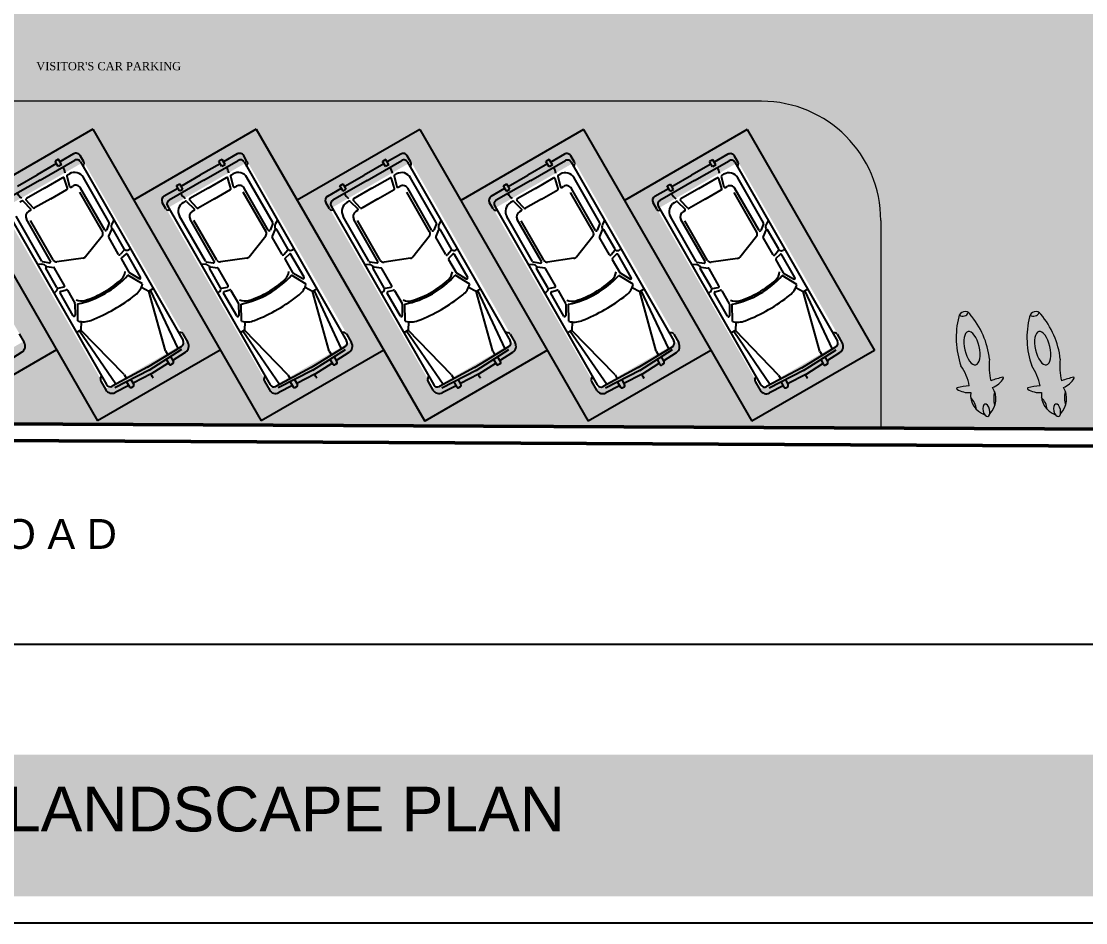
# Model space of a CAD drawing. Header units: millimetres. Extents: x 1521 to 3683, y 1649 to 3322.
# Drawn here: x 1548.74 to 1566.59, y 1649.44 to 1664.55 of the extents above; entities that cross this region are included whole.
import ezdxf

# ---------------------------------------------------------------- set-up
doc = ezdxf.new("R2010")
doc.units = ezdxf.units.MM
doc.header["$LTSCALE"] = 0.1
doc.layers.add('FUR', color=4, linetype='Continuous')
doc.layers.add('road', color=8, linetype='Continuous')
doc.layers.add('hach', color=8, linetype='Continuous', lineweight=0)
doc.layers.add('WALL', color=7, linetype='Continuous', lineweight=50)
doc.styles.add('ATTR', font='romans.shx', dxfattribs={"width": 0.8, "height": 2.52})
doc.styles.add('WORKING', font='ARIALN.TTF')

# ---------------------------------------------------------------- blocks, each defined once
blk = doc.blocks.new('A$C1FE45C3E')
at = {"color": 0}
blk.add_line((0, -44.55), (63.075, -44.55), dxfattribs=at)

msp = doc.modelspace()

# ---------------------------------------------------------------- hatches: boundary and pattern name
at = {"lineweight": 0}
h = msp.add_hatch(dxfattribs=at)
h.set_pattern_fill('AR-HBONE', color=9, scale=0.002457, style=0)
h.set_pattern_definition([(45, (-672.83713, -128.37974), (0, 0.35305153), [0.748935395, -0.24964513]), (135, (-672.6606, -128.20322), (0, 0.35305153), [0.748935395, -0.24964513])])
h.paths.add_polyline_path([(1559.3964, 1661.4029), (1560.7604, 1662.1904), (1562.4979, 1659.181), (1561.1339, 1658.3935)])
h.paths.add_polyline_path([(1558.017, 1662.1922), (1559.7545, 1659.1828), (1558.3905, 1658.3953), (1556.653, 1661.4047)])
h.paths.add_polyline_path([(1553.9095, 1661.4065), (1555.2735, 1662.194), (1557.011, 1659.1846), (1555.647, 1658.3971)])
h.paths.add_polyline_path([(1552.9036, 1658.3989), (1551.1661, 1661.4083), (1552.53, 1662.1958), (1554.2675, 1659.1864)])
h.paths.add_polyline_path([(1548.4195, 1661.4083), (1549.7835, 1662.1958), (1551.521, 1659.1864), (1550.157, 1658.3989)])
h.paths.add_polyline_path([(1545.676, 1661.4101), (1547.04, 1662.1976), (1548.7775, 1659.1882), (1547.4135, 1658.4007)])
h.paths.add_polyline_path([(1542.9326, 1661.4119), (1544.2966, 1662.1994), (1546.0341, 1659.19), (1544.6701, 1658.4025)])
h.paths.add_polyline_path([(1540.1891, 1661.4137), (1541.5531, 1662.2012), (1543.2906, 1659.1918), (1541.9266, 1658.4043)])
h.paths.add_polyline_path([(1537.0209, 1665.4837), (1537.0209, 1665.6859), (1537.0186, 1665.6859), (1537.0107, 1659.5315), (1537.9917, 1658.4874), (1539.2744, 1657.849), (1575.1792, 1657.6751), (1575.1792, 1664.8138), (1565.9533, 1664.8138), (1565.9533, 1667.4317), (1539.5809, 1667.4317), (1539.5809, 1665.4837)])
at = {"lineweight": 13}
h = msp.add_hatch(color=11, dxfattribs=at)
h.set_gradient(color1=(239, 118, 120), color2=(192, 22, 25), one_color=1, tint=0.42, name='SPHERICAL')
h.paths.add_polyline_path([(1564.7543, 1658.0453, -0.1582655), (1564.658, 1658.2463, -0.1632047)])
h.paths.add_polyline_path([(1565.0615, 1658.1156, -0.1645764), (1565.0595, 1658.3403, -0.1595914)])
h = msp.add_hatch(color=11, dxfattribs=at)
h.set_gradient(color1=(239, 118, 120), color2=(192, 22, 25), one_color=1, tint=0.42, name='SPHERICAL')
h.paths.add_polyline_path([(1565.9407, 1658.0453, -0.1582655), (1565.8444, 1658.2463, -0.1632047)])
h.paths.add_polyline_path([(1566.2479, 1658.1156, -0.1645764), (1566.2459, 1658.3403, -0.1595914)])
h = msp.add_hatch(color=10)
h.set_gradient(color1=(29, 147, 16), color2=(180, 244, 52), tint=0.46)
h.paths.add_polyline_path([(1521.4588, 1649.8824), (1584.5338, 1649.8824), (1584.5338, 1652.2598), (1521.4588, 1652.2598)])

# ---------------------------------------------------------------- linework, layer by layer
msp.add_line((1539.2582, 1654.111), (1575.9059, 1654.111))
for centre, radius, start, end in [((1564.5594, 1659.583), 0.1042, 34.74523, 171.37179), ((1565.7458, 1659.583), 0.1042, 34.74523, 171.37179), ((1565.8437, 1659.2495), 1.4306, 165.87683, 199.31394), ((1564.5259, 1659.7068), 0.0979, 232.55998, 337.9782), ((1563.5591, 1658.7213), 1.4239, 6.78898, 40.30483), ((1567.0301, 1659.2495), 1.4306, 165.87683, 199.31394), ((1565.7123, 1659.7068), 0.0979, 232.55998, 337.9782), ((1564.7455, 1658.7213), 1.4239, 6.78898, 40.30483), ((1565.8515, 1658.7605), 0.8879, 171.6384, 195.35961), ((1567.0379, 1658.7605), 0.8879, 171.6384, 195.35961), ((1563.7705, 1658.2776), 0.8785, 10.7459, 34.59469), ((1564.9569, 1658.2776), 0.8785, 10.7459, 34.59469), ((1564.7204, 1657.3059), 1.1388, 94.37574, 104.97359), ((1565.4172, 1657.4675), 1.1388, 101.14343, 111.74128), ((1563.4623, 1658.6576), 1.5393, 355.07686, 355.08064), ((1564.902, 1658.7418), 0.3494, 290.44765, 330.17442), ((1565.1974, 1658.5747), 0.0102, 319.309, 91.59548), ((1565.9068, 1657.3059), 1.1388, 94.37574, 104.97359), ((1566.6036, 1657.4675), 1.1388, 101.14343, 111.74128), ((1564.6487, 1658.6576), 1.5393, 355.07686, 355.08064), ((1566.0884, 1658.7418), 0.3494, 290.44765, 330.17442), ((1566.3837, 1658.5747), 0.0102, 319.309, 91.59548), ((1564.4304, 1658.3968), 0.0102, 114.52154, 246.80802), ((1564.622, 1658.6769), 0.3494, 235.9426, 275.66937), ((1565.0157, 1658.2941), 0.3609, 174.42067, 250.02556), ((1564.4065, 1658.0022), 0.3505, 7.06864, 44.14553), ((1564.7176, 1658.225), 0.3609, 316.09146, 31.69635), ((1565.3925, 1658.2309), 0.3505, 161.97149, 199.04838), ((1565.6168, 1658.3968), 0.0102, 114.52154, 246.80802), ((1565.8084, 1658.6769), 0.3494, 235.9426, 275.66937), ((1566.2021, 1658.2941), 0.3609, 174.42067, 250.02556), ((1565.5929, 1658.0022), 0.3505, 7.06864, 44.14553), ((1565.9039, 1658.225), 0.3609, 316.09146, 31.69635), ((1566.5789, 1658.2309), 0.3505, 161.97149, 199.04838)]:
    msp.add_arc(centre, radius, start, end, dxfattribs=at)
at = {"lineweight": 13, "extrusion": (0, 0, -1)}
for centre, major_axis, ratio in [((1564.678, 1659.0713), (-0.0648, 0.2793), 0.4324189), ((1565.8644, 1659.0713), (-0.0648, 0.2793), 0.4324189), ((1564.9191, 1658.0321), (-0.0242, 0.1043), 0.5253519), ((1566.1055, 1658.0321), (-0.0242, 0.1043), 0.5253519)]:
    msp.add_ellipse(centre, major_axis=major_axis, ratio=ratio, dxfattribs=at)
at = {"layer": 'FUR'}
for p, q in [((1549.0508, 1661.8897), (1549.6309, 1662.2227)), ((1549.3597, 1662.2397), (1549.3043, 1662.2079)), ((1549.3553, 1662.1191), (1549.3043, 1662.2079)), ((1549.4107, 1662.1509), (1549.3597, 1662.2397)), ((1549.6125, 1662.3302), (1549.3833, 1662.1986)), ((1549.7829, 1662.195), (1549.7223, 1662.3005)), ((1549.7281, 1662.1964), (1551.4486, 1659.1989)), ((1551.7943, 1661.8879), (1552.3744, 1662.2209)), ((1552.1031, 1662.2379), (1552.0477, 1662.2061)), ((1552.0987, 1662.1173), (1552.0477, 1662.2061)), ((1552.1541, 1662.1491), (1552.1031, 1662.2379)), ((1552.356, 1662.3284), (1552.1267, 1662.1968)), ((1552.5263, 1662.1932), (1552.4657, 1662.2987)), ((1552.4715, 1662.1946), (1554.192, 1659.1971)), ((1554.5377, 1661.8861), (1555.1178, 1662.2191)), ((1554.8466, 1662.2361), (1554.7912, 1662.2043)), ((1554.8422, 1662.1155), (1554.7912, 1662.2043)), ((1554.8976, 1662.1473), (1554.8466, 1662.2361)), ((1555.0994, 1662.3266), (1554.8702, 1662.195)), ((1555.2698, 1662.1914), (1555.2092, 1662.2969)), ((1555.215, 1662.1928), (1556.9355, 1659.1953)), ((1557.2812, 1661.8843), (1557.8613, 1662.2173)), ((1557.59, 1662.2343), (1557.5346, 1662.2025)), ((1557.5856, 1662.1137), (1557.5346, 1662.2025)), ((1557.641, 1662.1455), (1557.59, 1662.2343)), ((1557.8429, 1662.3248), (1557.6136, 1662.1932)), ((1558.0132, 1662.1896), (1557.9526, 1662.2951)), ((1557.9584, 1662.191), (1559.6789, 1659.1935)), ((1560.0246, 1661.8825), (1560.6047, 1662.2155)), ((1560.3335, 1662.2325), (1560.2781, 1662.2007)), ((1560.3291, 1662.1119), (1560.2781, 1662.2007)), ((1560.3845, 1662.1437), (1560.3335, 1662.2325)), ((1560.5863, 1662.323), (1560.3571, 1662.1914)), ((1560.7567, 1662.1878), (1560.6961, 1662.2933)), ((1560.7019, 1662.1892), (1562.4224, 1659.1918)), ((1549.3279, 1662.1668), (1548.9998, 1661.9785)), ((1549.4107, 1662.1509), (1549.3553, 1662.1191)), ((1549.5089, 1661.9769), (1549.5431, 1661.9966)), ((1549.7705, 1662.1226), (1549.7844, 1662.1513)), ((1552.0713, 1662.165), (1551.7433, 1661.9767)), ((1552.1541, 1662.1491), (1552.0987, 1662.1173)), ((1552.2523, 1661.9751), (1552.2866, 1661.9948)), ((1552.5139, 1662.1208), (1552.5278, 1662.1495)), ((1554.8148, 1662.1632), (1554.4867, 1661.9749)), ((1554.8976, 1662.1473), (1554.8422, 1662.1155)), ((1554.9958, 1661.9733), (1555.03, 1661.993)), ((1555.2574, 1662.119), (1555.2713, 1662.1477)), ((1557.5582, 1662.1614), (1557.2302, 1661.9731)), ((1557.641, 1662.1455), (1557.5856, 1662.1137)), ((1558.0008, 1662.1172), (1558.0147, 1662.1459)), ((1560.3017, 1662.1596), (1559.9736, 1661.9713)), ((1560.3845, 1662.1437), (1560.3291, 1662.1119)), ((1560.7443, 1662.1154), (1560.7582, 1662.1441)), ((1549.0508, 1661.8897), (1548.4707, 1661.5567)), ((1548.6718, 1661.7902), (1548.9998, 1661.9785)), ((1549.1267, 1661.7575), (1549.4325, 1661.933)), ((1549.5085, 1661.7537), (1549.4573, 1661.9232)), ((1549.5008, 1661.9578), (1549.5452, 1661.7845)), ((1550.2087, 1661.1805), (1549.7766, 1661.9334)), ((1551.7943, 1661.8879), (1551.2141, 1661.5549)), ((1551.3363, 1661.7977), (1551.3917, 1661.8295)), ((1551.4426, 1661.7407), (1551.3917, 1661.8295)), ((1551.4152, 1661.7884), (1551.7433, 1661.9767)), ((1551.8701, 1661.7557), (1552.1759, 1661.9313)), ((1552.252, 1661.7519), (1552.2008, 1661.9214)), ((1552.2443, 1661.956), (1552.2887, 1661.7827)), ((1552.9521, 1661.1787), (1552.52, 1661.9316)), ((1554.5377, 1661.8861), (1553.9576, 1661.5531)), ((1554.0797, 1661.7959), (1554.1351, 1661.8277)), ((1554.1861, 1661.7389), (1554.1351, 1661.8277)), ((1554.1587, 1661.7867), (1554.4867, 1661.9749)), ((1554.6136, 1661.7539), (1554.9194, 1661.9295)), ((1554.9954, 1661.7501), (1554.9442, 1661.9196)), ((1554.9877, 1661.9542), (1555.0321, 1661.7809)), ((1555.6956, 1661.1769), (1555.2635, 1661.9298)), ((1557.2812, 1661.8843), (1556.701, 1661.5513)), ((1556.8232, 1661.7941), (1556.8786, 1661.8259)), ((1556.9295, 1661.7371), (1556.8786, 1661.8259)), ((1556.9021, 1661.7849), (1557.2302, 1661.9731)), ((1557.357, 1661.7521), (1557.6628, 1661.9277)), ((1557.7389, 1661.7483), (1557.6877, 1661.9178)), ((1557.7312, 1661.9524), (1557.7756, 1661.7791)), ((1557.7392, 1661.9715), (1557.7735, 1661.9912)), ((1558.439, 1661.1751), (1558.0069, 1661.928)), ((1560.0246, 1661.8825), (1559.4445, 1661.5495)), ((1559.5666, 1661.7923), (1559.622, 1661.8241)), ((1559.673, 1661.7353), (1559.622, 1661.8241)), ((1559.6456, 1661.7831), (1559.9736, 1661.9713)), ((1560.1005, 1661.7503), (1560.4063, 1661.9259)), ((1560.4823, 1661.7465), (1560.4311, 1661.916)), ((1560.4746, 1661.9506), (1560.519, 1661.7773)), ((1560.4827, 1661.9697), (1560.5169, 1661.9894)), ((1561.1825, 1661.1733), (1560.7504, 1661.9262)), ((1549.1267, 1661.7575), (1548.8209, 1661.582)), ((1549.2295, 1661.5783), (1549.5007, 1661.734)), ((1549.5703, 1661.7739), (1549.6003, 1661.7912)), ((1550.0964, 1661.0263), (1549.7158, 1661.6894)), ((1550.1345, 1661.0515), (1549.7301, 1661.756)), ((1551.1306, 1661.625), (1551.3598, 1661.7566)), ((1551.3872, 1661.7089), (1551.3363, 1661.7977)), ((1551.3872, 1661.7089), (1551.4426, 1661.7407)), ((1551.8701, 1661.7557), (1551.5643, 1661.5802)), ((1551.973, 1661.5765), (1552.2441, 1661.7322)), ((1552.3137, 1661.7721), (1552.3438, 1661.7894)), ((1552.8399, 1661.0245), (1552.4592, 1661.6876)), ((1552.8779, 1661.0497), (1552.4735, 1661.7543)), ((1553.874, 1661.6233), (1554.1033, 1661.7548)), ((1554.1307, 1661.7071), (1554.0797, 1661.7959)), ((1554.1307, 1661.7071), (1554.1861, 1661.7389)), ((1554.6136, 1661.7539), (1554.3078, 1661.5784)), ((1554.7164, 1661.5747), (1554.9876, 1661.7304)), ((1555.0572, 1661.7703), (1555.0872, 1661.7876)), ((1555.5833, 1661.0227), (1555.2027, 1661.6859)), ((1555.6214, 1661.0479), (1555.217, 1661.7525)), ((1556.6175, 1661.6215), (1556.8467, 1661.7531)), ((1556.8741, 1661.7053), (1556.8232, 1661.7941)), ((1556.8741, 1661.7053), (1556.9295, 1661.7371)), ((1557.357, 1661.7521), (1557.0512, 1661.5766)), ((1557.4599, 1661.5729), (1557.731, 1661.7286)), ((1557.8006, 1661.7685), (1557.8307, 1661.7858)), ((1558.3268, 1661.0209), (1557.9461, 1661.6841)), ((1558.3648, 1661.0461), (1557.9604, 1661.7507)), ((1559.3609, 1661.6197), (1559.5902, 1661.7513)), ((1559.6176, 1661.7035), (1559.5666, 1661.7923)), ((1559.6176, 1661.7035), (1559.673, 1661.7353)), ((1560.1005, 1661.7503), (1559.7947, 1661.5748)), ((1560.2033, 1661.5711), (1560.4745, 1661.7268)), ((1560.5441, 1661.7667), (1560.5741, 1661.784)), ((1561.0702, 1661.0191), (1560.6896, 1661.6823)), ((1561.1083, 1661.0443), (1560.7039, 1661.7489)), ((1548.4444, 1661.4596), (1550.1649, 1658.4621)), ((1548.7445, 1661.5381), (1548.7102, 1661.5185)), ((1548.765, 1661.5355), (1548.8923, 1661.4097)), ((1548.9374, 1661.4259), (1548.8169, 1661.5555)), ((1549.2295, 1661.5783), (1548.9584, 1661.4227)), ((1551.1615, 1661.4097), (1551.1009, 1661.5153)), ((1551.1879, 1661.4578), (1552.9083, 1658.4603)), ((1551.4879, 1661.5364), (1551.4537, 1661.5167)), ((1551.5085, 1661.5337), (1551.6357, 1661.4079)), ((1551.6808, 1661.4241), (1551.5603, 1661.5537)), ((1551.973, 1661.5765), (1551.7019, 1661.4209)), ((1553.9049, 1661.408), (1553.8443, 1661.5135)), ((1554.2314, 1661.5346), (1554.1971, 1661.5149)), ((1554.2519, 1661.5319), (1554.3792, 1661.4061)), ((1554.4243, 1661.4223), (1554.3038, 1661.5519)), ((1554.7164, 1661.5747), (1554.4453, 1661.4191)), ((1556.6484, 1661.4062), (1556.5878, 1661.5117)), ((1556.9748, 1661.5328), (1556.9406, 1661.5131)), ((1556.9954, 1661.5301), (1557.1226, 1661.4043)), ((1557.1677, 1661.4205), (1557.0472, 1661.5502)), ((1557.4599, 1661.5729), (1557.1888, 1661.4173)), ((1559.3918, 1661.4044), (1559.3312, 1661.5099)), ((1559.7183, 1661.531), (1559.684, 1661.5113)), ((1559.7388, 1661.5283), (1559.8661, 1661.4025)), ((1559.9112, 1661.4187), (1559.7907, 1661.5484)), ((1560.2033, 1661.5711), (1559.9322, 1661.4155)), ((1549.0792, 1660.5322), (1548.647, 1661.2851)), ((1548.8888, 1661.3827), (1548.8587, 1661.3655)), ((1551.2302, 1661.3839), (1551.1984, 1661.3864)), ((1551.8226, 1660.5304), (1551.3905, 1661.2833)), ((1551.6322, 1661.3809), (1551.6022, 1661.3637)), ((1553.9313, 1661.456), (1555.6518, 1658.4585)), ((1553.9737, 1661.3821), (1553.9418, 1661.3846)), ((1554.5661, 1660.5286), (1554.1339, 1661.2815)), ((1554.3757, 1661.3791), (1554.3456, 1661.3619)), ((1556.6748, 1661.4542), (1558.3952, 1658.4567)), ((1556.7171, 1661.3803), (1556.6853, 1661.3828)), ((1557.3095, 1660.5268), (1556.8774, 1661.2797)), ((1557.1191, 1661.3773), (1557.0891, 1661.3601)), ((1559.4182, 1661.4524), (1561.1387, 1658.4549)), ((1559.4606, 1661.3785), (1559.4287, 1661.381)), ((1559.8626, 1661.3755), (1559.8325, 1661.3583)), ((1549.228, 1660.5312), (1548.8236, 1661.2357)), ((1549.269, 1660.5514), (1548.8883, 1661.2145)), ((1550.2097, 1661.1657), (1550.1652, 1661.0537)), ((1550.2871, 1661.2225), (1550.2515, 1661.1516)), ((1551.9715, 1660.5294), (1551.5671, 1661.2339)), ((1552.0124, 1660.5496), (1551.6318, 1661.2127)), ((1552.9532, 1661.1639), (1552.9086, 1661.0519)), ((1553.0305, 1661.2207), (1552.9949, 1661.1498)), ((1554.7149, 1660.5276), (1554.3105, 1661.2322)), ((1554.7559, 1660.5478), (1554.3752, 1661.2109)), ((1555.6966, 1661.1621), (1555.6521, 1661.0501)), ((1555.774, 1661.2189), (1555.7384, 1661.148)), ((1557.4584, 1660.5258), (1557.054, 1661.2304)), ((1557.4993, 1660.546), (1557.1187, 1661.2091)), ((1558.4401, 1661.1603), (1558.3955, 1661.0483)), ((1558.5174, 1661.2171), (1558.4819, 1661.1462)), ((1560.053, 1660.525), (1559.6209, 1661.2779)), ((1560.2018, 1660.524), (1559.7974, 1661.2286)), ((1560.2428, 1660.5442), (1559.8621, 1661.2073)), ((1561.1835, 1661.1585), (1561.139, 1661.0465)), ((1561.2609, 1661.2153), (1561.2253, 1661.1444)), ((1549.8135, 1660.6073), (1550.0911, 1660.9563)), ((1550.2459, 1661.0603), (1550.2006, 1660.9495)), ((1550.3682, 1660.6443), (1550.2016, 1660.9345)), ((1550.4632, 1660.7371), (1550.2765, 1661.0624)), ((1552.5569, 1660.6055), (1552.8346, 1660.9545)), ((1552.9893, 1661.0585), (1552.9441, 1660.9477)), ((1553.1117, 1660.6425), (1552.9451, 1660.9327)), ((1553.2067, 1660.7353), (1553.02, 1661.0606)), ((1555.3004, 1660.6037), (1555.578, 1660.9527)), ((1555.7328, 1661.0567), (1555.6875, 1660.9459)), ((1555.8551, 1660.6407), (1555.6885, 1660.9309)), ((1555.9501, 1660.7335), (1555.7634, 1661.0588)), ((1558.0438, 1660.6019), (1558.3215, 1660.951)), ((1558.4762, 1661.0549), (1558.431, 1660.9441)), ((1558.5986, 1660.6389), (1558.432, 1660.9292)), ((1558.6936, 1660.7317), (1558.5069, 1661.057)), ((1560.7873, 1660.6001), (1561.0649, 1660.9492)), ((1561.2197, 1661.0531), (1561.1744, 1660.9423)), ((1561.342, 1660.6371), (1561.1754, 1660.9274)), ((1561.437, 1660.7299), (1561.2503, 1661.0552)), ((1549.7735, 1660.5843), (1549.3321, 1660.5206)), ((1550.4613, 1660.7174), (1550.396, 1660.6417)), ((1550.4881, 1660.6512), (1550.4176, 1660.5845)), ((1550.7352, 1660.2632), (1550.5147, 1660.6474)), ((1550.5647, 1660.7388), (1550.5422, 1660.7247)), ((1552.517, 1660.5825), (1552.0755, 1660.5188)), ((1553.2048, 1660.7156), (1553.1394, 1660.6399)), ((1553.2316, 1660.6495), (1553.1611, 1660.5827)), ((1553.4787, 1660.2614), (1553.2582, 1660.6456)), ((1553.3082, 1660.737), (1553.2857, 1660.7229)), ((1555.2604, 1660.5807), (1554.819, 1660.517)), ((1555.9482, 1660.7138), (1555.8829, 1660.6381)), ((1555.9751, 1660.6477), (1555.9045, 1660.5809)), ((1556.2221, 1660.2596), (1556.0016, 1660.6438)), ((1556.0516, 1660.7352), (1556.0291, 1660.7211)), ((1558.0039, 1660.5789), (1557.5624, 1660.5152)), ((1558.6917, 1660.712), (1558.6263, 1660.6363)), ((1558.7185, 1660.6459), (1558.648, 1660.5791)), ((1558.9656, 1660.2578), (1558.7451, 1660.642)), ((1558.7951, 1660.7334), (1558.7726, 1660.7193)), ((1560.7473, 1660.5771), (1560.3059, 1660.5135)), ((1561.4351, 1660.7102), (1561.3698, 1660.6345)), ((1561.462, 1660.6441), (1561.3914, 1660.5773)), ((1561.7091, 1660.256), (1561.4885, 1660.6402)), ((1561.5385, 1660.7316), (1561.516, 1660.7175)), ((1549.0034, 1660.4857), (1549.0826, 1660.4806)), ((1549.0914, 1660.5238), (1549.2106, 1660.5058)), ((1549.3337, 1660.0887), (1549.147, 1660.4141)), ((1549.1642, 1660.4395), (1549.2827, 1660.4227)), ((1549.4617, 1660.124), (1549.2951, 1660.4142)), ((1550.4146, 1660.5635), (1550.5401, 1660.3448)), ((1551.7469, 1660.4839), (1551.826, 1660.4788)), ((1551.8349, 1660.522), (1551.9541, 1660.504)), ((1552.0772, 1660.0869), (1551.8904, 1660.4123)), ((1551.9077, 1660.4377), (1552.0262, 1660.4209)), ((1552.2052, 1660.1222), (1552.0386, 1660.4124)), ((1553.158, 1660.5617), (1553.2836, 1660.343)), ((1554.4903, 1660.4821), (1554.5695, 1660.477)), ((1554.5783, 1660.5202), (1554.6975, 1660.5022)), ((1554.8206, 1660.0851), (1554.6339, 1660.4105)), ((1554.6511, 1660.4359), (1554.7696, 1660.4191)), ((1554.9486, 1660.1204), (1554.7821, 1660.4106)), ((1555.9015, 1660.5599), (1556.027, 1660.3412)), ((1557.2338, 1660.4803), (1557.3129, 1660.4753)), ((1557.3218, 1660.5184), (1557.441, 1660.5004)), ((1557.5641, 1660.0834), (1557.3773, 1660.4087)), ((1557.3946, 1660.4341), (1557.5131, 1660.4173)), ((1557.6921, 1660.1186), (1557.5255, 1660.4088)), ((1558.6449, 1660.5581), (1558.7705, 1660.3394)), ((1559.9772, 1660.4785), (1560.0564, 1660.4735)), ((1560.0652, 1660.5166), (1560.1844, 1660.4986)), ((1560.3075, 1660.0816), (1560.1208, 1660.4069)), ((1560.138, 1660.4323), (1560.2565, 1660.4155)), ((1560.4355, 1660.1168), (1560.269, 1660.4071)), ((1561.3884, 1660.5563), (1561.5139, 1660.3376)), ((1550.7687, 1660.15), (1550.5241, 1660.2984)), ((1550.5462, 1660.3386), (1550.7117, 1660.24)), ((1553.5121, 1660.1482), (1553.2675, 1660.2966)), ((1553.2896, 1660.3368), (1553.4551, 1660.2382)), ((1556.2556, 1660.1465), (1556.011, 1660.2948)), ((1556.0331, 1660.335), (1556.1986, 1660.2364)), ((1558.999, 1660.1447), (1558.7544, 1660.293)), ((1558.7765, 1660.3332), (1558.942, 1660.2346)), ((1561.7425, 1660.1429), (1561.4979, 1660.2912)), ((1561.52, 1660.3314), (1561.6855, 1660.2328)), ((1549.3517, 1660.0804), (1549.45, 1660.0987)), ((1549.3953, 1660.0239), (1549.4885, 1660.0511)), ((1549.5081, 1660.0432), (1549.6337, 1659.8245)), ((1550.7502, 1660.0969), (1550.876, 1660.0299)), ((1550.876, 1660.0299), (1550.9479, 1660.0712)), ((1551.154, 1659.0269), (1550.876, 1660.0299)), ((1551.3643, 1659.0656), (1550.9028, 1660.0453)), ((1552.0951, 1660.0786), (1552.1935, 1660.0969)), ((1552.1387, 1660.0221), (1552.2319, 1660.0493)), ((1552.2516, 1660.0414), (1552.3771, 1659.8227)), ((1553.4937, 1660.0951), (1553.6195, 1660.0281)), ((1553.6195, 1660.0281), (1553.6914, 1660.0694)), ((1554.1078, 1659.0638), (1553.6463, 1660.0435)), ((1554.8386, 1660.0769), (1554.9369, 1660.0951)), ((1554.8822, 1660.0203), (1554.9754, 1660.0475)), ((1554.995, 1660.0396), (1555.1206, 1659.8209)), ((1556.2371, 1660.0933), (1556.3629, 1660.0263)), ((1556.3629, 1660.0263), (1556.4348, 1660.0676)), ((1556.8512, 1659.062), (1556.3897, 1660.0417)), ((1557.582, 1660.0751), (1557.6804, 1660.0933)), ((1557.6256, 1660.0185), (1557.7188, 1660.0457)), ((1557.7385, 1660.0378), (1557.864, 1659.8191)), ((1558.9806, 1660.0915), (1559.1064, 1660.0245)), ((1559.1064, 1660.0245), (1559.1783, 1660.0658)), ((1559.5947, 1659.0602), (1559.1332, 1660.0399)), ((1560.3255, 1660.0733), (1560.4238, 1660.0915)), ((1560.3691, 1660.0168), (1560.4623, 1660.0439)), ((1560.4819, 1660.036), (1560.6075, 1659.8173)), ((1561.7241, 1660.0897), (1561.8498, 1660.0227)), ((1561.8498, 1660.0227), (1561.9217, 1660.064)), ((1562.3381, 1659.0585), (1561.8766, 1660.0381)), ((1549.2811, 1660.0019), (1549.3046, 1660.0143)), ((1549.6057, 1659.6148), (1549.3852, 1659.999)), ((1552.0245, 1660.0001), (1552.048, 1660.0125)), ((1552.3492, 1659.613), (1552.1287, 1659.9972)), ((1553.8974, 1659.0251), (1553.6195, 1660.0281)), ((1554.768, 1659.9983), (1554.7915, 1660.0107)), ((1555.0926, 1659.6112), (1554.8721, 1659.9954)), ((1556.6409, 1659.0233), (1556.3629, 1660.0263)), ((1557.5114, 1659.9965), (1557.5349, 1660.0089)), ((1557.8361, 1659.6094), (1557.6156, 1659.9936)), ((1559.3843, 1659.0215), (1559.1064, 1660.0245)), ((1560.2549, 1659.9948), (1560.2784, 1660.0071)), ((1560.5795, 1659.6076), (1560.359, 1659.9918)), ((1562.1278, 1659.0197), (1561.8498, 1660.0227)), ((1549.6359, 1659.8161), (1549.6376, 1659.6235)), ((1549.6865, 1659.5289), (1549.6819, 1659.8149)), ((1552.3794, 1659.8143), (1552.3811, 1659.6217)), ((1552.43, 1659.5271), (1552.4253, 1659.8131)), ((1555.1228, 1659.8125), (1555.1246, 1659.6199)), ((1555.1734, 1659.5253), (1555.1688, 1659.8114)), ((1557.8663, 1659.8108), (1557.868, 1659.6181)), ((1557.9169, 1659.5235), (1557.9122, 1659.8096)), ((1560.6097, 1659.809), (1560.6115, 1659.6163)), ((1560.6603, 1659.5217), (1560.6557, 1659.8078)), ((1549.7417, 1659.518), (1549.7361, 1659.3756)), ((1552.4852, 1659.5162), (1552.4796, 1659.3739)), ((1555.2286, 1659.5144), (1555.223, 1659.3721)), ((1557.9721, 1659.5126), (1557.9665, 1659.3703)), ((1560.7155, 1659.5109), (1560.7099, 1659.3685)), ((1549.7361, 1659.3756), (1549.6642, 1659.3344)), ((1550.3225, 1658.4676), (1549.7093, 1659.3603)), ((1550.462, 1658.6297), (1549.7361, 1659.3756)), ((1551.412, 1659.3355), (1551.3664, 1659.3422)), ((1552.4796, 1659.3739), (1552.4077, 1659.3326)), ((1553.0659, 1658.4658), (1552.4528, 1659.3585)), ((1553.2055, 1658.6279), (1552.4796, 1659.3739)), ((1554.1555, 1659.3337), (1554.1098, 1659.3404)), ((1555.223, 1659.3721), (1555.1511, 1659.3308)), ((1555.8094, 1658.464), (1555.1962, 1659.3567)), ((1555.9489, 1658.6261), (1555.223, 1659.3721)), ((1556.8989, 1659.3319), (1556.8533, 1659.3386)), ((1557.9665, 1659.3703), (1557.8946, 1659.329)), ((1558.5528, 1658.4622), (1557.9397, 1659.3549)), ((1558.6924, 1658.6243), (1557.9665, 1659.3703)), ((1559.6424, 1659.3301), (1559.5967, 1659.3368)), ((1560.7099, 1659.3685), (1560.638, 1659.3272)), ((1561.2963, 1658.4605), (1560.6831, 1659.3531)), ((1561.4358, 1658.6225), (1560.7099, 1659.3685)), ((1562.3858, 1659.3283), (1562.3402, 1659.335)), ((1548.702, 1659.3146), (1548.7866, 1659.1672)), ((1551.4455, 1659.3128), (1551.53, 1659.1654)), ((1554.1889, 1659.311), (1554.2735, 1659.1636)), ((1556.9324, 1659.3092), (1557.0169, 1659.1618)), ((1559.6758, 1659.3074), (1559.7604, 1659.16)), ((1562.4193, 1659.3056), (1562.5038, 1659.1582)), ((1548.5296, 1658.8701), (1548.7476, 1659.0089)), ((1550.8512, 1658.753), (1551.4236, 1659.1018)), ((1550.8794, 1658.7039), (1551.4263, 1659.0535)), ((1551.154, 1659.0269), (1551.192, 1658.9607)), ((1551.273, 1658.8683), (1551.4911, 1659.0071)), ((1553.5947, 1658.7512), (1554.1671, 1659.1)), ((1553.6229, 1658.7021), (1554.1698, 1659.0517)), ((1553.8974, 1659.0251), (1553.9355, 1658.9589)), ((1554.0165, 1658.8665), (1554.2345, 1659.0053)), ((1556.3381, 1658.7494), (1556.9105, 1659.0982)), ((1556.3663, 1658.7003), (1556.9132, 1659.0499)), ((1556.6409, 1659.0233), (1556.6789, 1658.9571)), ((1556.7599, 1658.8647), (1556.978, 1659.0035)), ((1559.0816, 1658.7476), (1559.654, 1659.0964)), ((1559.1098, 1658.6985), (1559.6567, 1659.0481)), ((1559.3843, 1659.0215), (1559.4224, 1658.9553)), ((1559.5034, 1658.8629), (1559.7214, 1659.0017)), ((1561.825, 1658.7458), (1562.3974, 1659.0946)), ((1561.8532, 1658.6967), (1562.4001, 1659.0463)), ((1562.1278, 1659.0197), (1562.1658, 1658.9535)), ((1562.2468, 1658.8611), (1562.4649, 1658.9999)), ((1550.9156, 1658.6408), (1551.2043, 1658.8246)), ((1551.1678, 1658.8882), (1551.2153, 1658.8054)), ((1551.2364, 1658.9321), (1551.2859, 1658.8459)), ((1551.277, 1658.8132), (1551.248, 1658.7965)), ((1553.6591, 1658.639), (1553.9478, 1658.8228)), ((1553.9112, 1658.8864), (1553.9588, 1658.8036)), ((1553.9798, 1658.9303), (1554.0293, 1658.8441)), ((1554.0205, 1658.8114), (1553.9914, 1658.7947)), ((1556.4025, 1658.6372), (1556.6912, 1658.821)), ((1556.6547, 1658.8846), (1556.7022, 1658.8018)), ((1556.7233, 1658.9285), (1556.7728, 1658.8423)), ((1556.7639, 1658.8096), (1556.7349, 1658.7929)), ((1559.146, 1658.6354), (1559.4347, 1658.8192)), ((1559.3981, 1658.8828), (1559.4457, 1658.8)), ((1559.4667, 1658.9267), (1559.5162, 1658.8405)), ((1559.5074, 1658.8078), (1559.4783, 1658.7911)), ((1561.8895, 1658.6336), (1562.1781, 1658.8174)), ((1562.1416, 1658.881), (1562.1891, 1658.7982)), ((1562.2102, 1658.9249), (1562.2597, 1658.8387)), ((1562.2508, 1658.806), (1562.2218, 1658.7893)), ((1550.0654, 1658.5626), (1550.0827, 1658.6053)), ((1550.8512, 1658.753), (1550.2614, 1658.4346)), ((1550.8794, 1658.7039), (1550.3017, 1658.408)), ((1550.462, 1658.6297), (1550.5001, 1658.5635)), ((1550.9156, 1658.6408), (1550.6114, 1658.4842)), ((1552.8089, 1658.5608), (1552.8261, 1658.6035)), ((1553.5947, 1658.7512), (1553.0048, 1658.4329)), ((1553.6229, 1658.7021), (1553.0452, 1658.4062)), ((1553.2055, 1658.6279), (1553.2435, 1658.5617)), ((1553.6591, 1658.639), (1553.3548, 1658.4824)), ((1555.5523, 1658.559), (1555.5696, 1658.6017)), ((1556.3381, 1658.7494), (1555.7483, 1658.4311)), ((1556.3663, 1658.7003), (1555.7886, 1658.4044)), ((1555.9489, 1658.6261), (1555.987, 1658.5599)), ((1556.4025, 1658.6372), (1556.0983, 1658.4806)), ((1559.0816, 1658.7476), (1558.4917, 1658.4293)), ((1559.1098, 1658.6985), (1558.5321, 1658.4026)), ((1558.6924, 1658.6243), (1558.7304, 1658.5581)), ((1559.146, 1658.6354), (1558.8417, 1658.4788)), ((1561.825, 1658.7458), (1561.2352, 1658.4275)), ((1561.8532, 1658.6967), (1561.2755, 1658.4008)), ((1561.4358, 1658.6225), (1561.4739, 1658.5563)), ((1561.8895, 1658.6336), (1561.5852, 1658.477)), ((1550.0682, 1658.5222), (1550.1528, 1658.3749)), ((1550.539, 1658.447), (1550.3091, 1658.3287)), ((1550.5023, 1658.5108), (1550.5518, 1658.4245)), ((1550.5748, 1658.5479), (1550.6224, 1658.465)), ((1550.5845, 1658.4157), (1550.6135, 1658.4324)), ((1552.8116, 1658.5204), (1552.8962, 1658.3731)), ((1553.2824, 1658.4452), (1553.0526, 1658.3269)), ((1553.2458, 1658.509), (1553.2953, 1658.4227)), ((1553.3183, 1658.5461), (1553.3658, 1658.4632)), ((1553.3279, 1658.4139), (1553.357, 1658.4306)), ((1555.5551, 1658.5186), (1555.6397, 1658.3713)), ((1556.0259, 1658.4434), (1555.796, 1658.3251)), ((1555.9892, 1658.5072), (1556.0387, 1658.4209)), ((1556.0617, 1658.5443), (1556.1093, 1658.4615)), ((1556.0714, 1658.4121), (1556.1005, 1658.4288)), ((1558.2958, 1658.5572), (1558.313, 1658.5999)), ((1558.2985, 1658.5168), (1558.3831, 1658.3695)), ((1558.7693, 1658.4416), (1558.5395, 1658.3233)), ((1558.7327, 1658.5054), (1558.7822, 1658.4191)), ((1558.8052, 1658.5425), (1558.8527, 1658.4597)), ((1558.8148, 1658.4103), (1558.8439, 1658.427)), ((1561.0392, 1658.5554), (1561.0565, 1658.5981)), ((1561.042, 1658.515), (1561.1266, 1658.3677)), ((1561.5128, 1658.4398), (1561.2829, 1658.3215)), ((1561.4761, 1658.5036), (1561.5256, 1658.4174)), ((1561.5486, 1658.5407), (1561.5962, 1658.4579)), ((1561.5583, 1658.4085), (1561.5874, 1658.4252))]:
    msp.add_line(p, q, dxfattribs=at)
for centre, radius, start, end in [((1549.6525, 1662.2605), 0.0804, 29.85534, 119.85535), ((1549.6664, 1662.161), 0.0712, 29.85534, 119.85535), ((1549.7423, 1662.1717), 0.0467, 334.16208, 29.85534), ((1552.396, 1662.2587), 0.0804, 29.85534, 119.85535), ((1552.4098, 1662.1592), 0.0712, 29.85534, 119.85535), ((1552.4858, 1662.1699), 0.0467, 334.16208, 29.85534), ((1555.1394, 1662.2569), 0.0804, 29.85534, 119.85535), ((1555.1533, 1662.1574), 0.0712, 29.85534, 119.85535), ((1555.2292, 1662.1681), 0.0467, 334.16208, 29.85534), ((1557.8829, 1662.2551), 0.0804, 29.85534, 119.85535), ((1557.8967, 1662.1556), 0.0712, 29.85534, 119.85535), ((1557.9727, 1662.1663), 0.0467, 334.16208, 29.85534), ((1560.6264, 1662.2533), 0.0804, 29.85534, 119.85535), ((1560.6402, 1662.1538), 0.0712, 29.85534, 119.85535), ((1560.7161, 1662.1645), 0.0467, 334.16208, 29.85534), ((1549.1845, 1661.9664), 0.2894, 8.00087, 29.85534), ((1549.6283, 1661.8483), 0.171, 29.85534, 119.85535), ((1551.928, 1661.9646), 0.2894, 8.00087, 29.85534), ((1552.3717, 1661.8465), 0.171, 29.85534, 119.85535), ((1554.6715, 1661.9628), 0.2894, 8.00087, 29.85534), ((1555.1152, 1661.8447), 0.171, 29.85534, 119.85535), ((1557.4149, 1661.9611), 0.2894, 8.00087, 29.85534), ((1557.8586, 1661.8429), 0.171, 29.85534, 119.85535), ((1560.1584, 1661.9593), 0.2894, 8.00087, 29.85534), ((1560.6021, 1661.8411), 0.171, 29.85534, 119.85535), ((1549.441, 1661.9182), 0.0171, 16.80449, 119.85535), ((1549.5174, 1661.9621), 0.0171, 119.85535, 194.36677), ((1552.1844, 1661.9164), 0.0171, 16.80449, 119.85535), ((1552.2608, 1661.9603), 0.0171, 119.85535, 194.36677), ((1554.9279, 1661.9146), 0.0171, 16.80449, 119.85535), ((1555.0043, 1661.9585), 0.0171, 119.85535, 194.36677), ((1557.6713, 1661.9128), 0.0171, 16.80449, 119.85535), ((1557.7477, 1661.9567), 0.0171, 119.85535, 194.36677), ((1560.4148, 1661.911), 0.0171, 16.80449, 119.85535), ((1560.4912, 1661.9549), 0.0171, 119.85535, 194.36677), ((1548.9171, 1661.8129), 0.2894, 209.85535, 231.70984), ((1549.4922, 1661.7488), 0.0171, 299.85535, 16.80449), ((1549.5618, 1661.7887), 0.0171, 194.36677, 299.85535), ((1549.6477, 1661.7087), 0.095, 29.85534, 119.85535), ((1551.6605, 1661.8111), 0.2894, 209.85535, 231.70984), ((1552.2356, 1661.747), 0.0171, 299.85535, 16.80449), ((1552.3052, 1661.7869), 0.0171, 194.36677, 299.85535), ((1552.3911, 1661.7069), 0.095, 29.85534, 119.85535), ((1554.404, 1661.8093), 0.2894, 209.85535, 231.70984), ((1554.9791, 1661.7452), 0.0171, 299.85535, 16.80449), ((1555.0487, 1661.7851), 0.0171, 194.36677, 299.85535), ((1555.1346, 1661.7051), 0.095, 29.85534, 119.85535), ((1557.1474, 1661.8075), 0.2894, 209.85535, 231.70984), ((1557.7225, 1661.7434), 0.0171, 299.85535, 16.80449), ((1557.7921, 1661.7833), 0.0171, 194.36677, 299.85535), ((1557.878, 1661.7033), 0.095, 29.85534, 119.85535), ((1559.8909, 1661.8057), 0.2894, 209.85535, 231.70984), ((1560.466, 1661.7416), 0.0171, 299.85535, 16.80449), ((1560.5356, 1661.7816), 0.0171, 194.36677, 299.85535), ((1560.6215, 1661.7015), 0.095, 29.85534, 119.85535), ((1548.753, 1661.5233), 0.0171, 45.34393, 119.85535), ((1548.8294, 1661.5672), 0.0171, 119.85535, 222.90622), ((1551.1706, 1661.5553), 0.0804, 119.85535, 209.85535), ((1551.2496, 1661.4932), 0.0712, 119.85535, 209.85535), ((1551.5388, 1661.3684), 0.171, 119.85535, 209.85535), ((1551.4964, 1661.5215), 0.0171, 45.34393, 119.85535), ((1551.5728, 1661.5654), 0.0171, 119.85535, 222.90622), ((1553.914, 1661.5535), 0.0804, 119.85535, 209.85535), ((1553.993, 1661.4914), 0.0712, 119.85535, 209.85535), ((1554.2823, 1661.3666), 0.171, 119.85535, 209.85535), ((1554.2399, 1661.5197), 0.0171, 45.34393, 119.85535), ((1554.3163, 1661.5636), 0.0171, 119.85535, 222.90622), ((1556.6575, 1661.5517), 0.0804, 119.85535, 209.85535), ((1556.7365, 1661.4896), 0.0712, 119.85535, 209.85535), ((1557.0257, 1661.3648), 0.171, 119.85535, 209.85535), ((1556.9833, 1661.5179), 0.0171, 45.34393, 119.85535), ((1557.0597, 1661.5618), 0.0171, 119.85535, 222.90622), ((1559.4009, 1661.5499), 0.0804, 119.85535, 209.85535), ((1559.4799, 1661.4878), 0.0712, 119.85535, 209.85535), ((1559.7692, 1661.363), 0.171, 119.85535, 209.85535), ((1559.7268, 1661.5161), 0.0171, 45.34393, 119.85535), ((1559.8032, 1661.56), 0.0171, 119.85535, 222.90622), ((1548.906, 1661.2831), 0.095, 119.85535, 209.85535), ((1548.8803, 1661.3976), 0.0171, 299.85535, 45.34393), ((1548.9499, 1661.4375), 0.0171, 222.90622, 299.85535), ((1551.202, 1661.433), 0.0467, 209.85535, 265.54862), ((1551.6495, 1661.2813), 0.095, 119.85535, 209.85535), ((1551.6237, 1661.3958), 0.0171, 299.85535, 45.34393), ((1551.6933, 1661.4357), 0.0171, 222.90622, 299.85535), ((1553.9454, 1661.4312), 0.0467, 209.85535, 265.54862), ((1554.3929, 1661.2795), 0.095, 119.85535, 209.85535), ((1554.3672, 1661.394), 0.0171, 299.85535, 45.34393), ((1554.4368, 1661.4339), 0.0171, 222.90622, 299.85535), ((1556.6889, 1661.4294), 0.0467, 209.85535, 265.54862), ((1557.1364, 1661.2777), 0.095, 119.85535, 209.85535), ((1557.1106, 1661.3922), 0.0171, 299.85535, 45.34393), ((1557.1802, 1661.4321), 0.0171, 222.90622, 299.85535), ((1559.4323, 1661.4276), 0.0467, 209.85535, 265.54862), ((1559.8798, 1661.2759), 0.095, 119.85535, 209.85535), ((1559.8541, 1661.3904), 0.0171, 299.85535, 45.34393), ((1559.9237, 1661.4303), 0.0171, 222.90622, 299.85535), ((1550.1939, 1661.172), 0.0171, 338.30899, 29.85534), ((1550.3282, 1661.1131), 0.0858, 153.33958, 210.64688), ((1552.9373, 1661.1702), 0.0171, 338.30899, 29.85534), ((1553.0717, 1661.1113), 0.0858, 153.33958, 210.64688), ((1555.6808, 1661.1684), 0.0171, 338.30899, 29.85534), ((1555.8151, 1661.1095), 0.0858, 153.33958, 210.64688), ((1558.4242, 1661.1666), 0.0171, 338.30899, 29.85534), ((1558.5586, 1661.1077), 0.0858, 153.33958, 210.64688), ((1561.1677, 1661.1648), 0.0171, 338.30899, 29.85534), ((1561.302, 1661.1059), 0.0858, 153.33958, 210.64688), ((1550.0423, 1660.9952), 0.0624, 321.50041, 29.85534), ((1550.1493, 1661.06), 0.0171, 209.85535, 338.30899), ((1550.2164, 1660.9431), 0.0171, 157.79358, 209.85535), ((1550.2617, 1661.0539), 0.0171, 29.85534, 157.79358), ((1552.7857, 1660.9934), 0.0624, 321.50041, 29.85534), ((1552.8928, 1661.0582), 0.0171, 209.85535, 338.30899), ((1552.9599, 1660.9413), 0.0171, 157.79358, 209.85535), ((1553.0051, 1661.0521), 0.0171, 29.85534, 157.79358), ((1555.5292, 1660.9916), 0.0624, 321.50041, 29.85534), ((1555.6362, 1661.0564), 0.0171, 209.85535, 338.30899), ((1555.7033, 1660.9395), 0.0171, 157.79358, 209.85535), ((1555.7486, 1661.0503), 0.0171, 29.85534, 157.79358), ((1558.2726, 1660.9898), 0.0624, 321.50041, 29.85534), ((1558.3797, 1661.0546), 0.0171, 209.85535, 338.30899), ((1558.4468, 1660.9377), 0.0171, 157.79358, 209.85535), ((1558.492, 1661.0485), 0.0171, 29.85534, 157.79358), ((1561.0161, 1660.988), 0.0624, 321.50041, 29.85534), ((1561.1231, 1661.0528), 0.0171, 209.85535, 338.30899), ((1561.1902, 1660.9359), 0.0171, 157.79358, 209.85535), ((1561.2355, 1661.0467), 0.0171, 29.85534, 157.79358), ((1549.7646, 1660.6461), 0.0624, 278.21029, 321.50041), ((1550.383, 1660.6528), 0.0171, 209.85535, 319.19872), ((1550.4294, 1660.572), 0.0171, 133.45046, 209.85535), ((1550.4484, 1660.7286), 0.0171, 319.19872, 29.85534), ((1550.5049, 1660.7844), 0.0704, 235.80047, 301.97298), ((1550.4999, 1660.6388), 0.0171, 29.85534, 133.45046), ((1552.5081, 1660.6443), 0.0624, 278.21029, 321.50041), ((1553.1265, 1660.651), 0.0171, 209.85535, 319.19872), ((1553.1728, 1660.5702), 0.0171, 133.45046, 209.85535), ((1553.1919, 1660.7268), 0.0171, 319.19872, 29.85534), ((1553.2484, 1660.7826), 0.0704, 235.80047, 301.97298), ((1553.2434, 1660.637), 0.0171, 29.85534, 133.45046), ((1555.2515, 1660.6425), 0.0624, 278.21029, 321.50041), ((1555.8699, 1660.6492), 0.0171, 209.85535, 319.19872), ((1555.9163, 1660.5685), 0.0171, 133.45046, 209.85535), ((1555.9353, 1660.725), 0.0171, 319.19872, 29.85534), ((1555.9918, 1660.7808), 0.0704, 235.80047, 301.97298), ((1555.9868, 1660.6352), 0.0171, 29.85534, 133.45046), ((1557.995, 1660.6407), 0.0624, 278.21029, 321.50041), ((1558.6134, 1660.6474), 0.0171, 209.85535, 319.19872), ((1558.6597, 1660.5667), 0.0171, 133.45046, 209.85535), ((1558.6788, 1660.7232), 0.0171, 319.19872, 29.85534), ((1558.7353, 1660.779), 0.0704, 235.80047, 301.97298), ((1558.7303, 1660.6335), 0.0171, 29.85534, 133.45046), ((1560.7384, 1660.6389), 0.0624, 278.21029, 321.50041), ((1561.3568, 1660.6456), 0.0171, 209.85535, 319.19872), ((1561.4032, 1660.5649), 0.0171, 133.45046, 209.85535), ((1561.4222, 1660.7214), 0.0171, 319.19872, 29.85534), ((1561.4787, 1660.7772), 0.0704, 235.80047, 301.97298), ((1561.4737, 1660.6317), 0.0171, 29.85534, 133.45046), ((1549.094, 1660.5407), 0.0171, 209.85535, 261.40171), ((1549.0771, 1660.395), 0.0858, 29.06383, 86.37112), ((1549.1618, 1660.4226), 0.0171, 81.91712, 209.85535), ((1549.2132, 1660.5227), 0.0171, 261.40171, 29.85534), ((1549.3231, 1660.5824), 0.0624, 209.85535, 278.21029), ((1549.2803, 1660.4057), 0.0171, 29.85534, 81.91712), ((1551.8374, 1660.5389), 0.0171, 209.85535, 261.40171), ((1551.8206, 1660.3932), 0.0858, 29.06383, 86.37112), ((1551.9053, 1660.4208), 0.0171, 81.91712, 209.85535), ((1551.9566, 1660.5209), 0.0171, 261.40171, 29.85534), ((1552.0666, 1660.5806), 0.0624, 209.85535, 278.21029), ((1552.0238, 1660.4039), 0.0171, 29.85534, 81.91712), ((1554.5809, 1660.5371), 0.0171, 209.85535, 261.40171), ((1554.564, 1660.3914), 0.0858, 29.06383, 86.37112), ((1554.6487, 1660.419), 0.0171, 81.91712, 209.85535), ((1554.7001, 1660.5191), 0.0171, 261.40171, 29.85534), ((1554.81, 1660.5788), 0.0624, 209.85535, 278.21029), ((1554.7672, 1660.4021), 0.0171, 29.85534, 81.91712), ((1557.3243, 1660.5353), 0.0171, 209.85535, 261.40171), ((1557.3075, 1660.3896), 0.0858, 29.06383, 86.37112), ((1557.3922, 1660.4172), 0.0171, 81.91712, 209.85535), ((1557.4435, 1660.5173), 0.0171, 261.40171, 29.85534), ((1557.5535, 1660.577), 0.0624, 209.85535, 278.21029), ((1557.5107, 1660.4003), 0.0171, 29.85534, 81.91712), ((1560.0678, 1660.5335), 0.0171, 209.85535, 261.40171), ((1560.0509, 1660.3878), 0.0858, 29.06383, 86.37112), ((1560.1356, 1660.4154), 0.0171, 81.91712, 209.85535), ((1560.187, 1660.5155), 0.0171, 261.40171, 29.85534), ((1560.2969, 1660.5752), 0.0624, 209.85535, 278.21029), ((1560.2541, 1660.3985), 0.0171, 29.85534, 81.91712), ((1549.3126, 1661.4337), 1.6358, 299.85535, 312.2908), ((1549.3727, 1661.3289), 1.5452, 299.85535, 318.16905), ((1550.2495, 1660.3865), 0.231, 315.16213, 352.8137), ((1550.5549, 1660.3533), 0.0171, 209.85535, 239.19731), ((1550.7204, 1660.2547), 0.0171, 239.19731, 29.85534), ((1552.056, 1661.4319), 1.6358, 299.85535, 312.2908), ((1552.1162, 1661.3271), 1.5452, 299.85535, 318.16905), ((1552.9929, 1660.3847), 0.231, 315.16213, 352.8137), ((1553.2984, 1660.3515), 0.0171, 209.85535, 239.19731), ((1553.4639, 1660.2529), 0.0171, 239.19731, 29.85534), ((1554.7995, 1661.4301), 1.6358, 299.85535, 312.2908), ((1554.8596, 1661.3253), 1.5452, 299.85535, 318.16905), ((1555.7364, 1660.3829), 0.231, 315.16213, 352.8137), ((1556.0418, 1660.3497), 0.0171, 209.85535, 239.19731), ((1556.2073, 1660.2511), 0.0171, 239.19731, 29.85534), ((1557.5429, 1661.4283), 1.6358, 299.85535, 312.2908), ((1557.6031, 1661.3235), 1.5452, 299.85535, 318.16905), ((1558.4798, 1660.3811), 0.231, 315.16213, 352.8137), ((1558.7853, 1660.3479), 0.0171, 209.85535, 239.19731), ((1558.9508, 1660.2493), 0.0171, 239.19731, 29.85534), ((1560.2864, 1661.4265), 1.6358, 299.85535, 312.2908), ((1560.3465, 1661.3217), 1.5452, 299.85535, 318.16905), ((1561.2233, 1660.3793), 0.231, 315.16213, 352.8137), ((1561.5288, 1660.3461), 0.0171, 209.85535, 239.19731), ((1561.6942, 1660.2475), 0.0171, 239.19731, 29.85534), ((1549.2718, 1660.0766), 0.0704, 297.73772, 3.91021), ((1549.3485, 1660.0973), 0.0171, 209.85535, 280.51198), ((1549.4469, 1660.1155), 0.0171, 280.51198, 29.85534), ((1549.4933, 1660.0347), 0.0171, 29.85534, 106.26023), ((1550.4388, 1660.2348), 0.3406, 308.4162, 345.58342), ((1552.0152, 1660.0748), 0.0704, 297.73772, 3.91021), ((1552.092, 1660.0955), 0.0171, 209.85535, 280.51198), ((1552.1904, 1660.1137), 0.0171, 280.51198, 29.85534), ((1552.2367, 1660.0329), 0.0171, 29.85534, 106.26023), ((1553.1823, 1660.2331), 0.3406, 308.4162, 345.58342), ((1554.7587, 1660.073), 0.0704, 297.73772, 3.91021), ((1554.8354, 1660.0937), 0.0171, 209.85535, 280.51198), ((1554.9338, 1660.1119), 0.0171, 280.51198, 29.85534), ((1554.9802, 1660.0311), 0.0171, 29.85534, 106.26023), ((1555.9257, 1660.2313), 0.3406, 308.4162, 345.58342), ((1557.5022, 1660.0712), 0.0704, 297.73772, 3.91021), ((1557.5789, 1660.0919), 0.0171, 209.85535, 280.51198), ((1557.6773, 1660.1101), 0.0171, 280.51198, 29.85534), ((1557.7236, 1660.0293), 0.0171, 29.85534, 106.26023), ((1558.6692, 1660.2295), 0.3406, 308.4162, 345.58342), ((1560.2456, 1660.0694), 0.0704, 297.73772, 3.91021), ((1560.3223, 1660.0901), 0.0171, 209.85535, 280.51198), ((1560.4207, 1660.1083), 0.0171, 280.51198, 29.85534), ((1560.4671, 1660.0275), 0.0171, 29.85534, 106.26023), ((1561.4126, 1660.2277), 0.3406, 308.4162, 345.58342), ((1549.4, 1660.0075), 0.0171, 106.26023, 209.85535), ((1549.7442, 1660.0965), 0.231, 246.89701, 284.54859), ((1549.3727, 1661.3289), 1.5452, 281.54164, 299.85535), ((1549.3126, 1661.4337), 1.6358, 287.4199, 299.85535), ((1548.8527, 1662.2349), 2.8932, 299.85535, 308.4162), ((1552.1435, 1660.0057), 0.0171, 106.26023, 209.85535), ((1552.4877, 1660.0947), 0.231, 246.89701, 284.54859), ((1552.1162, 1661.3271), 1.5452, 281.54164, 299.85535), ((1552.056, 1661.4319), 1.6358, 287.4199, 299.85535), ((1551.5961, 1662.2331), 2.8932, 299.85535, 308.4162), ((1554.8869, 1660.0039), 0.0171, 106.26023, 209.85535), ((1555.2311, 1660.0929), 0.231, 246.89701, 284.54859), ((1554.8596, 1661.3253), 1.5452, 281.54164, 299.85535), ((1554.7995, 1661.4301), 1.6358, 287.4199, 299.85535), ((1554.3396, 1662.2313), 2.8932, 299.85535, 308.4162), ((1557.6304, 1660.0021), 0.0171, 106.26023, 209.85535), ((1557.9746, 1660.0911), 0.231, 246.89701, 284.54859), ((1557.6031, 1661.3235), 1.5452, 281.54164, 299.85535), ((1557.5429, 1661.4283), 1.6358, 287.4199, 299.85535), ((1557.083, 1662.2295), 2.8932, 299.85535, 308.4162), ((1560.3738, 1660.0003), 0.0171, 106.26023, 209.85535), ((1560.718, 1660.0893), 0.231, 246.89701, 284.54859), ((1560.3465, 1661.3217), 1.5452, 281.54164, 299.85535), ((1560.2864, 1661.4265), 1.6358, 287.4199, 299.85535), ((1559.8265, 1662.2277), 2.8932, 299.85535, 308.4162), ((1549.6188, 1659.816), 0.0171, 0.51337, 29.85534), ((1548.8527, 1662.2349), 2.8932, 291.29453, 299.85535), ((1552.3623, 1659.8142), 0.0171, 0.51337, 29.85534), ((1551.5961, 1662.2331), 2.8932, 291.29453, 299.85535), ((1555.1057, 1659.8124), 0.0171, 0.51337, 29.85534), ((1554.3396, 1662.2313), 2.8932, 291.29453, 299.85535), ((1557.8492, 1659.8106), 0.0171, 0.51337, 29.85534), ((1557.083, 1662.2295), 2.8932, 291.29453, 299.85535), ((1560.5926, 1659.8088), 0.0171, 0.51337, 29.85534), ((1559.8265, 1662.2277), 2.8932, 291.29453, 299.85535), ((1549.6206, 1659.6233), 0.0171, 209.85535, 0.51337), ((1549.7797, 1659.8565), 0.3406, 254.12726, 291.29453), ((1552.364, 1659.6215), 0.0171, 209.85535, 0.51337), ((1552.5232, 1659.8547), 0.3406, 254.12726, 291.29453), ((1555.1075, 1659.6198), 0.0171, 209.85535, 0.51337), ((1555.2666, 1659.8529), 0.3406, 254.12726, 291.29453), ((1557.8509, 1659.618), 0.0171, 209.85535, 0.51337), ((1558.0101, 1659.8511), 0.3406, 254.12726, 291.29453), ((1560.5944, 1659.6162), 0.0171, 209.85535, 0.51337), ((1560.7535, 1659.8493), 0.3406, 254.12726, 291.29453), ((1551.4054, 1659.2897), 0.0462, 29.85534, 81.70137), ((1554.1488, 1659.2879), 0.0462, 29.85534, 81.70137), ((1556.8923, 1659.2861), 0.0462, 29.85534, 81.70137), ((1559.6357, 1659.2843), 0.0462, 29.85534, 81.70137), ((1562.3792, 1659.2825), 0.0462, 29.85534, 81.70137), ((1548.6842, 1659.1085), 0.118, 302.48087, 29.85534), ((1551.3862, 1659.1632), 0.0719, 301.35171, 29.85534), ((1551.4277, 1659.1067), 0.118, 302.48087, 29.85534), ((1554.1297, 1659.1614), 0.0719, 301.35171, 29.85534), ((1554.1711, 1659.1049), 0.118, 302.48087, 29.85534), ((1556.8731, 1659.1596), 0.0719, 301.35171, 29.85534), ((1556.9146, 1659.1031), 0.118, 302.48087, 29.85534), ((1559.6166, 1659.1578), 0.0719, 301.35171, 29.85534), ((1559.658, 1659.1013), 0.118, 302.48087, 29.85534), ((1562.3601, 1659.156), 0.0719, 301.35171, 29.85534), ((1562.4015, 1659.0995), 0.118, 302.48087, 29.85534), ((1551.2361, 1658.8173), 0.0239, 209.85535, 299.85535), ((1551.2651, 1658.834), 0.0239, 299.85535, 29.85534), ((1553.9795, 1658.8155), 0.0239, 209.85535, 299.85535), ((1554.0086, 1658.8322), 0.0239, 299.85535, 29.85534), ((1556.723, 1658.8137), 0.0239, 209.85535, 299.85535), ((1556.752, 1658.8304), 0.0239, 299.85535, 29.85534), ((1559.4664, 1658.8119), 0.0239, 209.85535, 299.85535), ((1559.4955, 1658.8286), 0.0239, 299.85535, 29.85534), ((1562.2099, 1658.8101), 0.0239, 209.85535, 299.85535), ((1562.2389, 1658.8268), 0.0239, 299.85535, 29.85534), ((1550.1083, 1658.5452), 0.0462, 158.00932, 209.85535), ((1550.2272, 1658.4979), 0.0719, 209.85535, 298.35899), ((1550.5726, 1658.4365), 0.0239, 209.85535, 299.85535), ((1550.6016, 1658.4531), 0.0239, 299.85535, 29.85534), ((1552.8518, 1658.5434), 0.0462, 158.00932, 209.85535), ((1552.9707, 1658.4961), 0.0719, 209.85535, 298.35899), ((1553.316, 1658.4347), 0.0239, 209.85535, 299.85535), ((1553.3451, 1658.4513), 0.0239, 299.85535, 29.85534), ((1555.5952, 1658.5416), 0.0462, 158.00932, 209.85535), ((1555.7141, 1658.4943), 0.0719, 209.85535, 298.35899), ((1556.0885, 1658.4495), 0.0239, 299.85535, 29.85534), ((1558.3387, 1658.5398), 0.0462, 158.00932, 209.85535), ((1558.4576, 1658.4925), 0.0719, 209.85535, 298.35899), ((1558.832, 1658.4477), 0.0239, 299.85535, 29.85534), ((1561.0821, 1658.538), 0.0462, 158.00932, 209.85535), ((1561.201, 1658.4907), 0.0719, 209.85535, 298.35899), ((1561.5754, 1658.4459), 0.0239, 299.85535, 29.85534), ((1550.2551, 1658.4336), 0.118, 209.85535, 297.22982), ((1552.9986, 1658.4318), 0.118, 209.85535, 297.22982), ((1555.742, 1658.43), 0.118, 209.85535, 297.22982), ((1556.0595, 1658.4329), 0.0239, 209.85535, 299.85535), ((1558.4855, 1658.4282), 0.118, 209.85535, 297.22982), ((1558.8029, 1658.4311), 0.0239, 209.85535, 299.85535), ((1561.2289, 1658.4264), 0.118, 209.85535, 297.22982), ((1561.5464, 1658.4293), 0.0239, 209.85535, 299.85535)]:
    msp.add_arc(centre, radius, start, end, dxfattribs=at)
at = {"layer": 'hach', "color": 251, "true_color": 0x666666}
for p, q in [((1561.1494, 1663.2115), (1539.5426, 1663.2115)), ((1563.1494, 1661.2115), (1563.1494, 1657.7334))]:
    msp.add_line(p, q, dxfattribs=at)
msp.add_arc((1561.1494, 1661.2115), 2, 0, 90, dxfattribs=at)
at = {"layer": 'road'}
for p, q in [((1547.1896, 1662.7458), (1550.0137, 1657.8543)), ((1549.933, 1662.744), (1547.8762, 1661.5565)), ((1549.933, 1662.744), (1552.7571, 1657.8525)), ((1552.6765, 1662.7422), (1550.6196, 1661.5547)), ((1552.6765, 1662.7422), (1555.5006, 1657.8507)), ((1555.4199, 1662.7404), (1553.3631, 1661.5529)), ((1555.4199, 1662.7404), (1558.2441, 1657.8489)), ((1558.1634, 1662.7386), (1556.1066, 1661.5511)), ((1558.1634, 1662.7386), (1560.9875, 1657.8471)), ((1560.9068, 1662.7368), (1558.85, 1661.5493)), ((1560.9068, 1662.7368), (1563.0443, 1659.0346)), ((1549.3271, 1659.0436), (1547.2702, 1657.8561)), ((1552.0705, 1659.0418), (1550.0137, 1657.8543)), ((1554.814, 1659.04), (1552.7571, 1657.8525)), ((1557.5574, 1659.0382), (1555.5006, 1657.8507)), ((1560.3009, 1659.0364), (1558.2441, 1657.8489)), ((1563.0443, 1659.0346), (1560.9875, 1657.8471))]:
    msp.add_line(p, q, dxfattribs=at)
at = {"layer": 'WALL', "color": 24}
for p, q in [((1539.2744, 1657.849), (1575.9059, 1657.6716)), ((1539.273, 1657.5665), (1575.9046, 1657.389))]:
    msp.add_line(p, q, dxfattribs=at)

# ---------------------------------------------------------------- block references
msp.add_blockref('A$C1FE45C3E', (1521.4588, 1693.9912))

# ---------------------------------------------------------------- texts
at = {"ltscale": 0.2, "insert": (1548.9862, 1663.8698), "char_height": 0.137723, "width": 3.643626, "attachment_point": 1, "style": 'WORKING'}
msp.add_mtext("{\\fTimes New Roman|b0|i0|c0|p18;VISITOR'S CAR PARKING}", dxfattribs=at)
at = {"attachment_point": 1}
for s, insert, char_height, width in [('{\\f@Arial Unicode MS|b0|i0|c0|p34; 4.5 M. WIDE R O A D}', (1543.3924, 1656.2081), 0.5, 33.946729), ('{\\f@Arial Unicode MS|b0|i0|c0|p34;\\C255;\\c16777215;GROUND FLOOR     LANDSCAPE PLAN}', (1538.4665, 1651.7217), 0.75, 22.631153)]:
    msp.add_mtext(s, dxfattribs=dict(at, insert=insert, char_height=char_height, width=width))
at = {"layer": 'FUR', "style": 'ATTR', "oblique": -180, "text_generation_flag": 4, "width": 0.8, "flags": 9}
for p in [(1550.9156, 1658.6408), (1553.6591, 1658.639), (1556.4025, 1658.6372), (1559.146, 1658.6354), (1561.8895, 1658.6336)]:
    msp.add_attdef('ESTCODE', p, '', height=0.0139, rotation=299.85535, dxfattribs=at)

doc.saveas('drawing.dxf')
